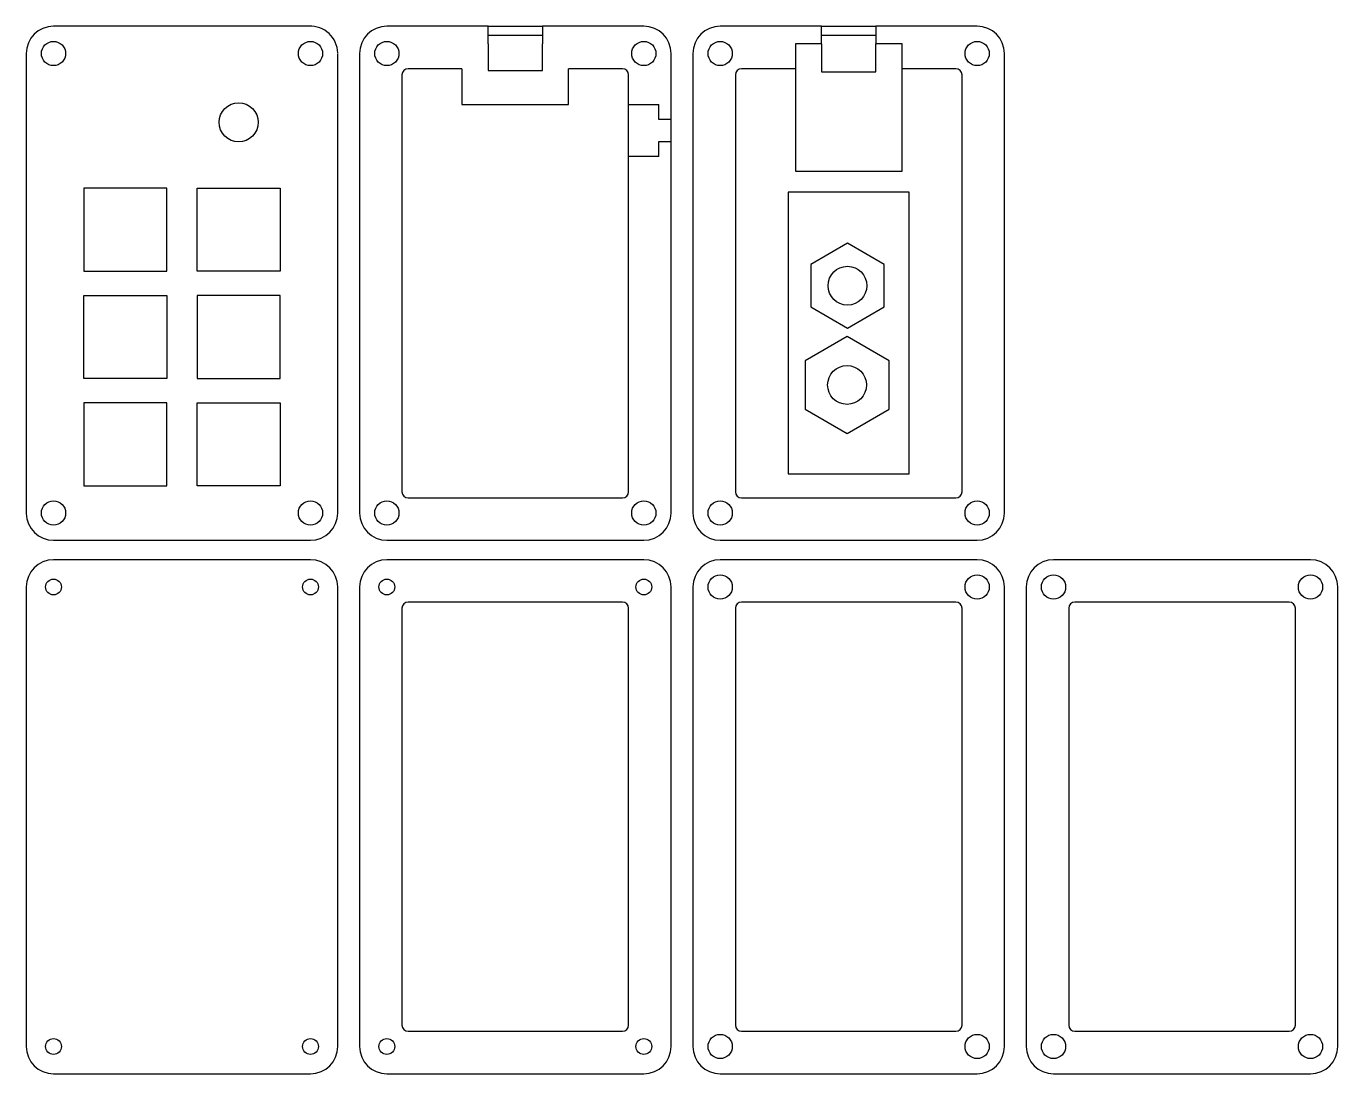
# Model space of a CAD drawing. Extents: x -81 to 136, y -86 to 86.
import ezdxf

# ---------------------------------------------------------------- set-up
doc = ezdxf.new("R2010")
doc.units = 0
doc.layers.get('0').update_dxf_attribs({"linetype": 'CONTINUOUS', "lineweight": 25, "true_color": 0x000000})

msp = doc.modelspace()

# ---------------------------------------------------------------- linework, layer by layer
for p, q in [((-33.8, 86.4), (-76.2, 86.4)), ((-4.5, 86.4), (-21.2, 86.4)), ((-4.5, 84.9), (-4.5, 86.4)), ((-4.5, 86.4), (4.5, 86.4)), ((-4.5, 83.5), (-4.5, 84.9)), ((-4.5, 84.9), (4.5, 84.9)), ((21.2, 86.4), (4.5, 86.4)), ((4.5, 86.4), (4.5, 84.9)), ((4.5, 84.9), (4.5, 83.5)), ((50.5, 86.4), (33.8, 86.4)), ((50.5, 84.9), (50.5, 86.4)), ((50.5, 86.4), (59.5, 86.4)), ((50.5, 83.5), (50.5, 84.9)), ((50.5, 84.9), (59.5, 84.9)), ((76.2, 86.4), (59.5, 86.4)), ((59.5, 86.4), (59.5, 84.9)), ((59.5, 84.9), (59.5, 83.5)), ((-4.5, 83.5), (-4.5, 79.1)), ((4.5, 79.1), (4.5, 83.5)), ((50.5, 83.5), (46.2, 83.5)), ((46.2, 83.5), (46.2, 78.9)), ((50.5, 83.5), (50.5, 78.9)), ((63.8, 83.5), (59.5, 83.5)), ((59.5, 78.9), (59.5, 83.5)), ((63.8, 78.9), (63.8, 83.5)), ((-80.7, 81.9), (-80.7, 6.1)), ((-29.3, 6.1), (-29.3, 81.9)), ((-25.7, 81.9), (-25.7, 6.1)), ((25.7, 6.1), (25.7, 81.9)), ((29.3, 81.9), (29.3, 6.1)), ((80.7, 6.1), (80.7, 81.9)), ((-18.7, 78.4), (-18.7, 9.6)), ((-8.8, 79.4), (-17.7, 79.4)), ((-8.8, 79.4), (-8.8, 73.5)), ((-4.5, 79.1), (4.5, 79.1)), ((17.7, 79.4), (8.8, 79.4)), ((8.8, 73.5), (8.8, 79.4)), ((18.7, 9.6), (18.7, 78.4)), ((36.3, 78.4), (36.3, 9.6)), ((46.2, 79.4), (37.3, 79.4)), ((46.2, 78.9), (46.2, 62.5)), ((50.5, 78.9), (59.5, 78.9)), ((72.7, 79.4), (63.8, 79.4)), ((63.8, 62.5), (63.8, 78.9)), ((73.7, 9.6), (73.7, 78.4)), ((-8.8, 73.5), (8.8, 73.5)), ((18.7, 73.5), (23.7, 73.5)), ((23.7, 71), (23.7, 73.5)), ((25.7, 71), (23.7, 71)), ((23.7, 64.9), (23.7, 67.4)), ((23.7, 67.4), (25.7, 67.4)), ((23.7, 64.9), (18.7, 64.9)), ((46.2, 62.5), (63.8, 62.5)), ((-57.5, 59.7), (-71.2, 59.7)), ((-71.2, 59.7), (-71.2, 46)), ((-57.5, 46), (-57.5, 59.7)), ((-52.5, 59.7), (-38.8, 59.7)), ((-52.5, 46), (-52.5, 59.7)), ((-38.8, 59.7), (-38.8, 46)), ((65, 59.05), (45, 59.05)), ((45, 59.05), (45, 12.55)), ((65, 12.55), (65, 59.05)), ((54.8, 50.6), (48.74, 47.1)), ((60.86, 47.1), (54.8, 50.6)), ((-71.2, 46), (-57.5, 46)), ((-38.8, 46), (-52.5, 46)), ((48.74, 47.1), (48.74, 40.1)), ((60.86, 40.1), (60.86, 47.1)), ((-71.2, 28.3), (-71.2, 42)), ((-71.2, 42), (-57.5, 42)), ((-57.5, 42), (-57.5, 28.3)), ((-38.8, 42), (-52.5, 42)), ((-52.5, 42), (-52.5, 28.3)), ((-38.8, 28.3), (-38.8, 42)), ((48.74, 40.1), (54.8, 36.6)), ((54.8, 36.6), (60.86, 40.1)), ((54.73, 35.22), (47.8, 31.22)), ((61.66, 31.22), (54.73, 35.22)), ((47.8, 31.22), (47.8, 23.22)), ((61.66, 23.22), (61.66, 31.22)), ((-57.5, 28.3), (-71.2, 28.3)), ((-52.5, 28.3), (-38.8, 28.3)), ((-57.5, 24.3), (-71.2, 24.3)), ((-71.2, 24.3), (-71.2, 10.6)), ((-57.5, 10.6), (-57.5, 24.3)), ((-52.5, 24.3), (-38.8, 24.3)), ((-52.5, 10.6), (-52.5, 24.3)), ((-38.8, 24.3), (-38.8, 10.6)), ((47.8, 23.22), (54.73, 19.22)), ((54.73, 19.22), (61.66, 23.22)), ((45, 12.55), (65, 12.55)), ((-71.2, 10.6), (-57.5, 10.6)), ((-38.8, 10.6), (-52.5, 10.6)), ((-17.7, 8.6), (17.7, 8.6)), ((37.3, 8.6), (72.7, 8.6)), ((-76.2, 1.6), (-33.8, 1.6)), ((-21.2, 1.6), (21.2, 1.6)), ((33.8, 1.6), (76.2, 1.6)), ((-33.8, -1.6), (-76.2, -1.6)), ((21.2, -1.6), (-21.2, -1.6)), ((76.2, -1.6), (33.8, -1.6)), ((131.2, -1.6), (88.8, -1.6)), ((-80.7, -6.1), (-80.7, -81.9)), ((-29.3, -81.9), (-29.3, -6.1)), ((-25.7, -6.1), (-25.7, -81.9)), ((25.7, -81.9), (25.7, -6.1)), ((29.3, -6.1), (29.3, -81.9)), ((80.7, -81.9), (80.7, -6.1)), ((84.3, -6.1), (84.3, -81.9)), ((135.7, -81.9), (135.7, -6.1)), ((17.7, -8.6), (-17.7, -8.6)), ((72.7, -8.6), (37.3, -8.6)), ((127.7, -8.6), (92.3, -8.6)), ((-18.7, -9.6), (-18.7, -78.4)), ((18.7, -78.4), (18.7, -9.6)), ((36.3, -9.6), (36.3, -78.4)), ((73.7, -78.4), (73.7, -9.6)), ((91.3, -9.6), (91.3, -78.4)), ((128.7, -78.4), (128.7, -9.6)), ((-17.7, -79.4), (17.7, -79.4)), ((37.3, -79.4), (72.7, -79.4)), ((92.3, -79.4), (127.7, -79.4)), ((-76.2, -86.4), (-33.8, -86.4)), ((-21.2, -86.4), (21.2, -86.4)), ((33.8, -86.4), (76.2, -86.4)), ((88.8, -86.4), (131.2, -86.4))]:
    msp.add_line(p, q)
for centre, radius in [((-76.2, 81.9), 2), ((-33.8, 81.9), 2), ((-21.2, 81.9), 2), ((21.2, 81.9), 2), ((33.8, 81.9), 2), ((76.2, 81.9), 2), ((-45.65, 70.55), 3.23), ((54.8, 43.6), 3.2), ((54.73, 27.22), 3.2), ((-76.2, 6.1), 2), ((-33.8, 6.1), 2), ((-21.2, 6.1), 2), ((21.2, 6.1), 2), ((33.8, 6.1), 2), ((76.2, 6.1), 2), ((33.8, -6.1), 2), ((76.2, -6.1), 2), ((88.8, -6.1), 2), ((131.2, -6.1), 2), ((-76.2, -6.1), 1.3), ((-33.8, -6.1), 1.3), ((-21.2, -6.1), 1.3), ((21.2, -6.1), 1.3), ((33.8, -81.9), 2), ((76.2, -81.9), 2), ((88.8, -81.9), 2), ((131.2, -81.9), 2), ((-76.2, -81.9), 1.3), ((-33.8, -81.9), 1.3), ((-21.2, -81.9), 1.3), ((21.2, -81.9), 1.3)]:
    msp.add_circle(centre, radius)
for centre, radius, start, end in [((-76.2, 81.9), 4.5, 90, 180), ((-33.8, 81.9), 4.5, 1.5074, 92.7927), ((-21.2, 81.9), 4.5, 90, 180), ((21.2, 81.9), 4.5, 0, 90), ((33.8, 81.9), 4.5, 90, 180), ((76.2, 81.9), 4.5, 0, 90), ((-17.7, 78.4), 1, 90, 180), ((17.7, 78.4), 1, 0, 90), ((37.3, 78.4), 1, 90, 180), ((72.7, 78.4), 1, 0, 90), ((-17.7, 9.6), 1, 180, 270), ((17.7, 9.6), 1, 270, 0), ((37.3, 9.6), 1, 180, 270), ((72.7, 9.6), 1, 270, 0), ((-76.2, 6.1), 4.5, 180.9878, 270), ((-33.8, 6.1), 4.5, 270, 0), ((-21.2, 6.1), 4.5, 180, 270), ((21.2, 6.1), 4.5, 270, 0), ((33.8, 6.1), 4.5, 180, 270), ((76.2, 6.1), 4.5, 270, 0), ((-76.2, -6.1), 4.5, 90, 180), ((-33.8, -6.1), 4.5, 0, 90), ((-21.2, -6.1), 4.5, 90, 180), ((21.2, -6.1), 4.5, 0, 90), ((33.8, -6.1), 4.5, 90, 180), ((76.2, -6.1), 4.5, 0, 90), ((88.8, -6.1), 4.5, 90, 180), ((131.2, -6.1), 4.5, 0, 90), ((-17.7, -9.6), 1, 90, 180), ((17.7, -9.6), 1, 0, 90), ((37.3, -9.6), 1, 90, 180), ((72.7, -9.6), 1, 0, 90), ((92.3, -9.6), 1, 90, 180), ((127.7, -9.6), 1, 0, 90), ((-17.7, -78.4), 1, 180, 270), ((17.7, -78.4), 1, 270, 0), ((37.3, -78.4), 1, 180, 270), ((72.7, -78.4), 1, 270, 0), ((92.3, -78.4), 1, 180, 270), ((127.7, -78.4), 1, 270, 0), ((-76.2, -81.9), 4.5, 180, 270), ((-33.8, -81.9), 4.5, 270, 0), ((-21.2, -81.9), 4.5, 180, 270), ((21.2, -81.9), 4.5, 270, 0), ((33.8, -81.9), 4.5, 180, 270), ((76.2, -81.9), 4.5, 270, 0), ((88.8, -81.9), 4.5, 180, 270), ((131.2, -81.9), 4.5, 270, 0)]:
    msp.add_arc(centre, radius, start, end)

doc.saveas('drawing.dxf')
